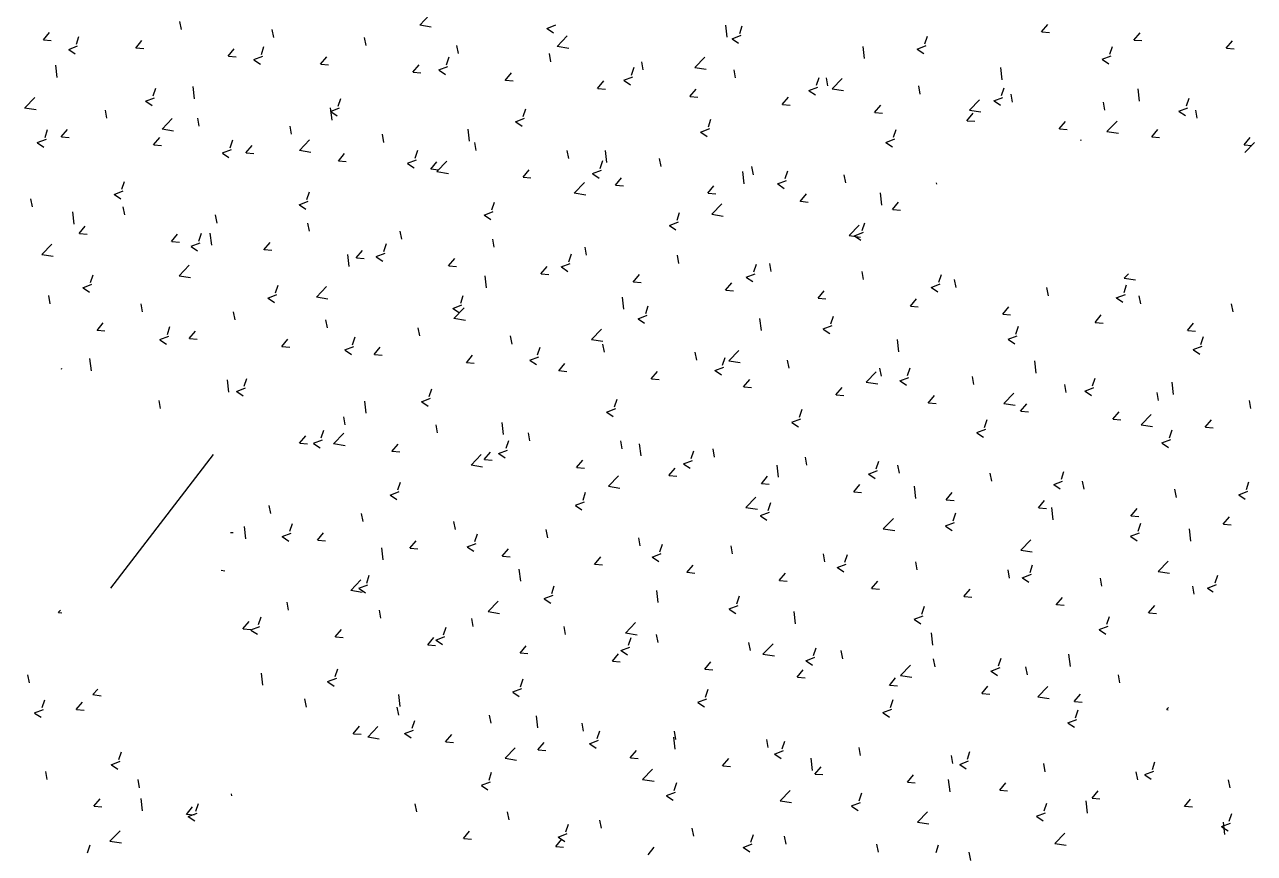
# Model space of a CAD drawing. Header units: millimetres. Extents: x 87938 to 265635, y 330093 to 434310.
# Drawn here: x 146415 to 148100, y 386511 to 387648 of the extents above; entities that cross this region are included whole.
import ezdxf

# ---------------------------------------------------------------- set-up
doc = ezdxf.new("R2010")
doc.units = ezdxf.units.MM

# ---------------------------------------------------------------- blocks, each defined once
blk = doc.blocks.new('A$C344D2886')
at = {"linetype": 'Continuous'}
for p, q in [((3929.7, 6123.5), (3943.4, 6137.8)), ((3602.9, 6117.5), (3600.9, 6128.5)), ((3729.5, 6106.4), (3727.4, 6117.5)), ((3929.6, 6123.6), (3945.3, 6121.2)), ((4103.8, 6118.9), (4116.2, 6123.6)), ((4104.1, 6118.7), (4112.9, 6112.7)), ((4350.8, 6106.8), (4348.9, 6123.5)), ((4367.9, 6111.9), (4371.5, 6122.6)), ((4781.4, 6114), (4789.9, 6124.1)), ((3413.8, 6103.1), (3422.3, 6113.2)), ((3414.2, 6103.1), (3424.7, 6102.2)), ((3459, 6097.4), (3462.6, 6108)), ((3540.4, 6092), (3548.9, 6102.1)), ((3856, 6095.3), (3854, 6106.4)), ((4118, 6094.3), (4131.7, 6108.6)), ((4357.4, 6104.8), (4369.7, 6109.5)), ((4357.6, 6104.5), (4366.4, 6098.6)), ((4621.4, 6097.8), (4625, 6108.4)), ((4781.7, 6114.1), (4792.3, 6113.1)), ((4907.9, 6102.9), (4916.4, 6113)), ((4908.3, 6103), (4918.8, 6102.1)), ((5034.5, 6091.8), (5043, 6102)), ((3448.5, 6090.2), (3460.8, 6095)), ((3448.7, 6090), (3457.5, 6084.1)), ((3540.7, 6092.1), (3551.3, 6091.2)), ((3666.9, 6080.9), (3675.4, 6091)), ((3712.5, 6083.2), (3716.1, 6093.9)), ((3982.6, 6084.3), (3980.5, 6095.3)), ((4109.1, 6073.2), (4107.1, 6084.3)), ((4117.9, 6094.4), (4133.6, 6092)), ((4539.1, 6077.6), (4537.2, 6094.3)), ((4610.9, 6090.6), (4623.3, 6095.4)), ((4611.2, 6090.4), (4620, 6084.5)), ((4875, 6083.6), (4878.6, 6094.3)), ((5034.8, 6091.9), (5045.3, 6091)), ((3432.8, 6051.7), (3430.8, 6068.5)), ((3667.3, 6081), (3677.8, 6080.1)), ((3702, 6076.1), (3714.4, 6080.9)), ((3702.3, 6075.9), (3711.1, 6070)), ((3793.5, 6069.8), (3802, 6080)), ((3793.8, 6069.9), (3804.4, 6069)), ((3920, 6058.8), (3928.5, 6068.9)), ((3955.6, 6062), (3967.9, 6066.7)), ((3966.1, 6069.1), (3969.7, 6079.8)), ((4235.7, 6062.1), (4233.6, 6073.2)), ((4306.2, 6065.1), (4320, 6079.4)), ((4864.5, 6076.5), (4876.8, 6081.2)), ((4864.8, 6076.3), (4873.5, 6070.4)), ((3920.4, 6058.9), (3930.9, 6057.9)), ((3955.9, 6061.8), (3964.6, 6055.8)), ((4046.6, 6047.7), (4055.1, 6057.8)), ((4209.1, 6047.9), (4221.5, 6052.6)), ((4219.7, 6055), (4223.2, 6065.6)), ((4306.2, 6065.2), (4321.9, 6062.8)), ((4362.2, 6051.1), (4360.2, 6062.1)), ((4473.2, 6040.9), (4476.8, 6051.5)), ((4488.7, 6040), (4486.7, 6051)), ((4494.5, 6035.9), (4508.3, 6050.2)), ((4727.4, 6048.4), (4725.5, 6065.1)), ((3564.3, 6026.3), (3567.9, 6037)), ((3621.1, 6022.5), (3619.1, 6039.3)), ((4046.9, 6047.8), (4057.5, 6046.9)), ((4173.1, 6036.6), (4181.6, 6046.8)), ((4173.5, 6036.7), (4184, 6035.8)), ((4209.4, 6047.6), (4218.2, 6041.7)), ((4299.7, 6025.6), (4308.2, 6035.7)), ((4462.7, 6033.7), (4475, 6038.5)), ((4463, 6033.5), (4471.7, 6027.6)), ((4494.5, 6036), (4510.2, 6033.6)), ((4615.3, 6028.9), (4613.3, 6040)), ((4726.8, 6026.7), (4730.3, 6037.4)), ((4915.7, 6019.2), (4913.8, 6035.9)), ((3388.2, 6010.1), (3401.9, 6024.4)), ((3553.8, 6019.2), (3566.1, 6023.9)), ((3554.1, 6019), (3562.8, 6013.1)), ((3817.9, 6012.2), (3821.4, 6022.9)), ((4300, 6025.6), (4310.5, 6024.7)), ((4426.2, 6014.5), (4434.7, 6024.6)), ((4682.8, 6006.7), (4696.6, 6021)), ((4716.2, 6019.6), (4728.6, 6024.3)), ((4716.5, 6019.4), (4725.3, 6013.5)), ((4741.8, 6017.8), (4739.8, 6028.9)), ((4868.4, 6006.8), (4866.3, 6017.8)), ((4980.3, 6012.6), (4983.9, 6023.3)), ((3388.1, 6010.2), (3403.8, 6007.7)), ((3500.9, 5995.8), (3498.8, 6006.9)), ((3807.3, 6005.1), (3819.7, 6009.8)), ((3809.4, 5993.3), (3807.4, 6010.1)), ((3807.6, 6004.9), (3816.4, 5998.9)), ((4071.4, 5998.1), (4075, 6008.7)), ((4426.5, 6014.6), (4437.1, 6013.7)), ((4552.8, 6003.4), (4561.3, 6013.5)), ((4553.1, 6003.5), (4563.6, 6002.6)), ((4679.3, 5992.3), (4687.8, 6002.5)), ((4682.8, 6006.8), (4698.5, 6004.4)), ((4969.8, 6005.5), (4982.1, 6010.2)), ((4970.1, 6005.2), (4978.8, 5999.3)), ((4994.9, 5995.7), (4992.9, 6006.8)), ((3576.5, 5980.9), (3590.2, 5995.2)), ((3627.4, 5984.8), (3625.4, 5995.8)), ((3753.9, 5973.7), (3751.9, 5984.8)), ((4060.9, 5990.9), (4073.2, 5995.7)), ((4061.2, 5990.7), (4069.9, 5984.8)), ((4325, 5984), (4328.5, 5994.6)), ((4679.6, 5992.4), (4690.2, 5991.5)), ((4805.8, 5981.3), (4814.4, 5991.4)), ((4871.1, 5977.5), (4884.9, 5991.8)), ((3405.5, 5962.3), (3417.9, 5967)), ((3416.1, 5969.4), (3419.6, 5980.1)), ((3438.3, 5970.3), (3446.8, 5980.5)), ((3438.7, 5970.4), (3449.2, 5969.5)), ((3564.9, 5959.3), (3573.4, 5969.4)), ((3576.4, 5981), (3592.1, 5978.5)), ((3669.6, 5955.3), (3673.2, 5966)), ((3764.8, 5951.7), (3778.5, 5966)), ((3880.5, 5962.6), (3878.5, 5973.7)), ((3997.7, 5964.1), (3995.7, 5980.9)), ((4314.4, 5976.8), (4326.8, 5981.6)), ((4314.7, 5976.6), (4323.5, 5970.7)), ((4568, 5962.7), (4580.3, 5967.4)), ((4578.5, 5969.8), (4582.1, 5980.5)), ((4806.2, 5981.4), (4816.7, 5980.4)), ((4835.2, 5965.1), (4835.6, 5966.4)), ((4871.1, 5977.6), (4886.8, 5975.2)), ((4932.4, 5970.2), (4940.9, 5980.3)), ((4932.7, 5970.3), (4943.3, 5969.4)), ((5058.9, 5959.1), (5067.4, 5969.3)), ((3405.8, 5962.1), (3414.6, 5956.2)), ((3565.2, 5959.4), (3575.7, 5958.4)), ((3659.1, 5948.2), (3671.4, 5952.9)), ((3691.4, 5948.2), (3699.9, 5958.3)), ((3691.7, 5948.3), (3702.3, 5947.4)), ((3764.7, 5951.8), (3780.4, 5949.3)), ((3923.2, 5941.2), (3926.7, 5951.8)), ((4007, 5951.6), (4005, 5962.6)), ((4133.6, 5940.5), (4131.5, 5951.5)), ((4185.9, 5934.9), (4184, 5951.7)), ((4568.3, 5962.5), (4577.1, 5956.5)), ((5059.3, 5959.2), (5069.8, 5958.3)), ((5059.8, 5948.7), (5073.2, 5962.6)), ((3659.4, 5948), (3668.1, 5942)), ((3818, 5937.1), (3826.5, 5947.3)), ((3818.3, 5937.2), (3828.8, 5936.3)), ((3912.6, 5934), (3925, 5938.8)), ((3912.9, 5933.8), (3921.7, 5927.9)), ((3944.5, 5926.1), (3953, 5936.2)), ((3953, 5922.5), (3966.8, 5936.8)), ((4176.7, 5927), (4180.3, 5937.7)), ((4260.1, 5929.4), (4258.1, 5940.5)), ((3944.8, 5926.2), (3955.4, 5925.2)), ((3953, 5922.6), (3968.7, 5920.1)), ((4071, 5915), (4079.6, 5925.1)), ((4071.4, 5915.1), (4081.9, 5914.2)), ((4166.2, 5919.9), (4178.5, 5924.7)), ((4166.5, 5919.7), (4175.3, 5913.8)), ((4374.2, 5905.7), (4372.3, 5922.5)), ((4386.7, 5918.3), (4384.6, 5929.4)), ((4430.3, 5912.9), (4433.9, 5923.6)), ((4513.2, 5907.3), (4511.2, 5918.3)), ((3521.4, 5898.4), (3525, 5909.1)), ((4141.3, 5893.2), (4155.1, 5907.6)), ((4197.6, 5903.9), (4206.1, 5914.1)), ((4197.9, 5904), (4208.5, 5903.1)), ((4324.1, 5892.8), (4332.6, 5903)), ((4419.7, 5905.8), (4432.1, 5910.5)), ((4420, 5905.6), (4428.8, 5899.6)), ((4638.1, 5905.5), (4637.7, 5907.3)), ((3398.8, 5874.2), (3396.7, 5885.3)), ((3510.8, 5891.3), (3523.2, 5896)), ((3511.1, 5891), (3519.9, 5885.1)), ((3764.4, 5877.1), (3776.7, 5881.9)), ((3774.9, 5884.3), (3778.5, 5894.9)), ((4028.5, 5870.1), (4032.1, 5880.8)), ((4141.3, 5893.4), (4157, 5890.9)), ((4324.5, 5892.9), (4335, 5892)), ((4450.7, 5881.8), (4459.2, 5891.9)), ((4451, 5881.9), (4461.6, 5880.9)), ((4562.5, 5876.5), (4560.6, 5893.3)), ((4577.2, 5870.7), (4585.7, 5880.8)), ((3456.2, 5850.7), (3454.2, 5867.4)), ((3525.3, 5863.1), (3523.3, 5874.2)), ((3764.7, 5876.9), (3773.5, 5871)), ((4017.9, 5863), (4030.3, 5867.7)), ((4282, 5856), (4285.6, 5866.7)), ((4329.6, 5864), (4343.4, 5878.4)), ((4329.6, 5864.2), (4345.3, 5861.7)), ((4577.6, 5870.8), (4588.1, 5869.9)), ((3462.8, 5837.6), (3471.3, 5847.8)), ((3651.9, 5852.1), (3649.8, 5863.1)), ((3778.4, 5841), (3776.4, 5852)), ((4018.2, 5862.8), (4027, 5856.9)), ((4271.5, 5848.9), (4283.9, 5853.6)), ((4271.8, 5848.7), (4280.6, 5842.7)), ((4517.9, 5834.8), (4531.7, 5849.2)), ((4535.6, 5841.9), (4539.2, 5852.5)), ((3463.1, 5837.7), (3473.7, 5836.8)), ((3589.3, 5826.6), (3597.8, 5836.7)), ((3626.7, 5827.4), (3630.3, 5838)), ((3644.5, 5821.5), (3642.5, 5838.2)), ((3905, 5829.9), (3902.9, 5841)), ((4517.9, 5835), (4533.6, 5832.5)), ((4525.1, 5834.7), (4537.4, 5839.5)), ((4525.3, 5834.5), (4534.1, 5828.6)), ((3411.6, 5809), (3425.3, 5823.3)), ((3589.7, 5826.7), (3600.2, 5825.7)), ((3616.1, 5820.2), (3628.5, 5825)), ((3616.4, 5820), (3625.2, 5814.1)), ((3715.9, 5815.5), (3724.4, 5825.6)), ((3716.2, 5815.6), (3726.8, 5814.7)), ((3842.4, 5804.4), (3850.9, 5814.6)), ((3880.2, 5813.2), (3883.8, 5823.9)), ((4031.5, 5818.8), (4029.5, 5829.9)), ((4158.1, 5807.8), (4156, 5818.8)), ((3411.5, 5809.1), (3427.2, 5806.7)), ((3832.7, 5792.3), (3830.8, 5809)), ((3842.8, 5804.5), (3853.3, 5803.6)), ((3869.7, 5806.1), (3882.1, 5810.8)), ((3870, 5805.9), (3878.8, 5800)), ((3969, 5793.3), (3977.5, 5803.5)), ((4123.3, 5792), (4135.6, 5796.7)), ((4133.8, 5799.1), (4137.4, 5809.8)), ((4284.6, 5796.7), (4282.6, 5807.8)), ((4411.2, 5785.6), (4409.1, 5796.7)), ((3478.4, 5770.5), (3482, 5781.1)), ((3599.8, 5779.9), (3615.5, 5777.5)), ((3599.9, 5779.8), (3613.6, 5794.1)), ((3969.3, 5793.4), (3979.9, 5792.5)), ((4021, 5763.1), (4019.1, 5779.8)), ((4095.5, 5782.3), (4104, 5792.4)), ((4095.9, 5782.4), (4106.4, 5781.4)), ((4123.6, 5791.8), (4132.3, 5785.8)), ((4222.1, 5771.2), (4230.6, 5781.3)), ((4376.8, 5777.8), (4389.2, 5782.6)), ((4387.3, 5785), (4390.9, 5795.6)), ((4537.7, 5774.6), (4535.7, 5785.6)), ((4640.9, 5770.8), (4644.5, 5781.5)), ((4894.5, 5776.4), (4900.4, 5782.5)), ((3467.9, 5763.3), (3480.3, 5768.1)), ((3468.2, 5763.1), (3477, 5757.2)), ((3732, 5756.3), (3735.6, 5767)), ((3788.1, 5750.6), (3801.9, 5764.9)), ((4222.4, 5771.3), (4233, 5770.4)), ((4348.6, 5760.1), (4357.1, 5770.3)), ((4377.1, 5777.6), (4385.9, 5771.7)), ((4630.4, 5763.7), (4642.7, 5768.5)), ((4630.7, 5763.5), (4639.4, 5757.6)), ((4664.3, 5763.5), (4662.2, 5774.5)), ((4790.8, 5752.4), (4788.8, 5763.5)), ((4894.5, 5776.5), (4910.2, 5774.1)), ((4894.5, 5756.7), (4898, 5767.4)), ((3423.3, 5741.5), (3421.2, 5752.6)), ((3721.5, 5749.2), (3733.8, 5753.9)), ((3721.8, 5749), (3730.5, 5743.1)), ((3788.1, 5750.7), (3803.8, 5748.3)), ((3985.6, 5742.2), (3989.1, 5752.9)), ((4209.3, 5733.9), (4207.4, 5750.6)), ((4349, 5760.2), (4359.5, 5759.3)), ((4475.2, 5749.1), (4483.7, 5759.2)), ((4475.5, 5749.2), (4486.1, 5748.2)), ((4601.7, 5738), (4610.2, 5748.1)), ((4883.9, 5749.6), (4896.3, 5754.3)), ((4884.2, 5749.4), (4893, 5743.4)), ((4917.3, 5741.3), (4915.3, 5752.4)), ((3549.8, 5730.4), (3547.8, 5741.5)), ((3676.4, 5719.4), (3674.3, 5730.4)), ((3975, 5735.1), (3987.4, 5739.8)), ((3975.3, 5734.9), (3984.1, 5728.9)), ((3976.4, 5721.4), (3990.2, 5735.7)), ((4239.1, 5728.1), (4242.7, 5738.7)), ((4602.1, 5738.1), (4612.6, 5737.2)), ((4728.3, 5726.9), (4736.8, 5737.1)), ((5043.9, 5730.3), (5041.9, 5741.3)), ((3487.3, 5704.9), (3495.8, 5715.1)), ((3802.9, 5708.3), (3800.9, 5719.3)), ((3976.4, 5721.5), (3992.1, 5719.1)), ((4228.6, 5720.9), (4240.9, 5725.7)), ((4228.9, 5720.7), (4237.6, 5714.8)), ((4397.6, 5704.7), (4395.7, 5721.4)), ((4492.7, 5713.9), (4496.2, 5724.6)), ((4728.6, 5727), (4739.1, 5726.1)), ((4854.8, 5715.8), (4863.3, 5726)), ((4855.1, 5715.9), (4865.7, 5715)), ((4981.4, 5704.8), (4989.9, 5714.9)), ((3487.6, 5705), (3498.2, 5704.1)), ((3573.2, 5692.3), (3585.6, 5697)), ((3583.8, 5699.4), (3587.3, 5710.1)), ((3613.8, 5693.9), (3622.3, 5704)), ((3837.3, 5685.3), (3840.9, 5696)), ((3929.5, 5697.2), (3927.4, 5708.3)), ((4056, 5686.1), (4054, 5697.2)), ((4164.7, 5692.2), (4178.5, 5706.5)), ((4482.1, 5706.8), (4494.5, 5711.6)), ((4482.4, 5706.6), (4491.2, 5700.7)), ((4735.7, 5692.7), (4748, 5697.4)), ((4746.2, 5699.8), (4749.8, 5710.5)), ((4981.7, 5704.9), (4992.2, 5703.9)), ((4999.8, 5685.7), (5003.3, 5696.3)), ((3573.5, 5692.1), (3582.3, 5686.2)), ((3614.2, 5693.9), (3624.7, 5693)), ((3740.4, 5682.8), (3748.9, 5692.9)), ((3740.7, 5682.9), (3751.3, 5682)), ((3826.8, 5678.2), (3839.1, 5682.9)), ((3866.9, 5671.7), (3875.4, 5681.8)), ((4090.9, 5671.2), (4094.4, 5681.8)), ((4164.7, 5692.3), (4180.4, 5689.9)), ((4182.5, 5675.1), (4180.5, 5686.1)), ((4585.9, 5675.5), (4584, 5692.2)), ((4736, 5692.5), (4744.7, 5686.5)), ((4989.2, 5678.5), (5001.6, 5683.3)), ((3479.6, 5649.6), (3477.6, 5666.4)), ((3827.1, 5677.9), (3835.8, 5672)), ((3867.3, 5671.8), (3877.8, 5670.9)), ((3993.5, 5660.6), (4002, 5670.8)), ((4080.3, 5664), (4092.7, 5668.8)), ((4080.6, 5663.8), (4089.4, 5657.9)), ((4309.1, 5664), (4307.1, 5675.1)), ((4344.4, 5657), (4348, 5667.7)), ((4353, 5663), (4366.8, 5677.3)), ((4353, 5663.1), (4368.7, 5660.7)), ((4435.6, 5652.9), (4433.6, 5664)), ((4774.2, 5646.3), (4772.3, 5663)), ((4989.5, 5678.3), (4998.3, 5672.4)), ((3438.6, 5651.8), (3439.1, 5653.2)), ((3993.8, 5660.7), (4004.3, 5659.8)), ((4120, 5649.6), (4128.5, 5659.7)), ((4120.3, 5649.7), (4130.9, 5648.7)), ((4246.6, 5638.5), (4255.1, 5648.6)), ((4333.9, 5649.9), (4346.2, 5654.6)), ((4334.2, 5649.7), (4343, 5643.8)), ((4541.3, 5633.8), (4555.1, 5648.1)), ((4562.2, 5641.9), (4560.1, 5652.9)), ((4598, 5642.9), (4601.6, 5653.6)), ((3667.8, 5620.4), (3665.9, 5637.2)), ((3689.1, 5628.4), (3692.6, 5639.1)), ((4246.9, 5638.6), (4257.4, 5637.7)), ((4373.1, 5627.4), (4381.6, 5637.6)), ((4541.3, 5633.9), (4557, 5631.5)), ((4587.4, 5635.8), (4599.8, 5640.5)), ((4587.7, 5635.6), (4596.5, 5629.6)), ((4688.7, 5630.8), (4686.7, 5641.8)), ((4815.3, 5619.7), (4813.2, 5630.8)), ((4851.5, 5628.8), (4855.1, 5639.4)), ((4962.5, 5617.1), (4960.6, 5633.8)), ((3678.5, 5621.3), (3690.9, 5626)), ((3678.8, 5621), (3687.6, 5615.1)), ((3932.1, 5607.1), (3944.4, 5611.9)), ((3942.6, 5614.3), (3946.2, 5624.9)), ((4373.4, 5627.5), (4384, 5626.6)), ((4499.6, 5616.4), (4508.2, 5626.5)), ((4500, 5616.4), (4510.5, 5615.5)), ((4626.2, 5605.3), (4634.7, 5615.4)), ((4729.6, 5604.6), (4743.4, 5618.9)), ((4841, 5621.6), (4853.3, 5626.4)), ((4841.3, 5621.4), (4850.1, 5615.5)), ((4941.8, 5608.6), (4939.8, 5619.7)), ((3574.3, 5597.7), (3572.3, 5608.8)), ((3856.1, 5591.2), (3854.2, 5608)), ((3932.4, 5606.9), (3941.2, 5601)), ((4185.6, 5593), (4198, 5597.7)), ((4196.2, 5600.1), (4199.8, 5610.8)), ((4449.7, 5586), (4453.3, 5596.7)), ((4626.5, 5605.4), (4637.1, 5604.5)), ((4729.6, 5604.7), (4745.3, 5602.3)), ((4752.7, 5594.2), (4761.2, 5604.3)), ((5068.4, 5597.6), (5066.3, 5608.6)), ((3827.4, 5575.6), (3825.3, 5586.6)), ((4044.4, 5562), (4042.5, 5578.8)), ((4185.9, 5592.8), (4194.7, 5586.9)), ((4439.2, 5578.9), (4451.5, 5583.6)), ((4439.5, 5578.7), (4448.3, 5572.7)), ((4703.3, 5571.9), (4706.9, 5582.5)), ((4753.1, 5594.3), (4763.6, 5593.4)), ((4879.3, 5583.1), (4887.8, 5593.3)), ((4879.6, 5583.2), (4890.2, 5582.3)), ((4917.9, 5575.4), (4931.7, 5589.7)), ((5005.8, 5572.1), (5014.3, 5582.2)), ((3794.4, 5557.4), (3798, 5568)), ((3811.5, 5549.5), (3825.3, 5563.8)), ((3953.9, 5564.5), (3951.9, 5575.6)), ((4080.5, 5553.4), (4078.4, 5564.5)), ((4692.7, 5564.7), (4705.1, 5569.5)), ((4693, 5564.5), (4701.8, 5558.6)), ((4917.9, 5575.5), (4933.6, 5573)), ((4956.8, 5557.7), (4960.4, 5568.4)), ((5006.2, 5572.2), (5016.7, 5571.2)), ((3764.8, 5550.1), (3773.4, 5560.2)), ((3765.2, 5550.2), (3775.7, 5549.2)), ((3783.8, 5550.2), (3796.2, 5555)), ((3784.1, 5550), (3792.9, 5544.1)), ((3811.5, 5549.6), (3827.2, 5547.2)), ((3891.4, 5539), (3899.9, 5549.1)), ((4047.9, 5543.2), (4051.5, 5553.9)), ((4207, 5542.4), (4205, 5553.4)), ((4232.7, 5532.8), (4230.8, 5549.5)), ((4946.3, 5550.6), (4958.7, 5555.4)), ((4946.6, 5550.4), (4955.4, 5544.5)), ((3891.7, 5539.1), (3902.3, 5538.2)), ((3999.8, 5520.3), (4013.6, 5534.6)), ((4017.9, 5527.9), (4026.4, 5538.1)), ((4018.3, 5528), (4028.8, 5527.1)), ((4037.4, 5536.1), (4049.8, 5540.8)), ((4037.7, 5535.9), (4046.5, 5530)), ((4144.5, 5516.9), (4153, 5527)), ((4301.5, 5529.1), (4305.1, 5539.8)), ((4333.6, 5531.3), (4331.5, 5542.3)), ((4460.1, 5520.2), (4458.1, 5531.3)), ((3999.8, 5520.4), (4015.5, 5518)), ((4144.8, 5516.9), (4155.4, 5516)), ((4271, 5505.8), (4279.5, 5515.9)), ((4291, 5522), (4303.3, 5526.7)), ((4291.2, 5521.7), (4300, 5515.8)), ((4421, 5503.6), (4419.1, 5520.3)), ((4544.5, 5507.8), (4556.9, 5512.6)), ((4555, 5515), (4558.6, 5525.6)), ((4586.7, 5509.1), (4584.6, 5520.2)), ((4808.6, 5500.8), (4812.2, 5511.5)), ((3899.7, 5486.3), (3903.3, 5497)), ((4188.1, 5491.1), (4201.9, 5505.4)), ((4271.4, 5505.9), (4281.9, 5505)), ((4397.6, 5494.7), (4406.1, 5504.9)), ((4397.9, 5494.8), (4408.5, 5493.9)), ((4524.1, 5483.6), (4532.6, 5493.8)), ((4544.8, 5507.6), (4553.6, 5501.7)), ((4713.2, 5498.1), (4711.2, 5509.1)), ((4798.1, 5493.7), (4810.4, 5498.4)), ((4798.4, 5493.5), (4807.1, 5487.6)), ((4839.8, 5487), (4837.7, 5498.1)), ((5062.2, 5486.7), (5065.7, 5497.4)), ((3889.2, 5479.2), (3901.5, 5483.9)), ((3889.5, 5479), (3898.2, 5473.1)), ((4153.3, 5472.2), (4156.8, 5482.9)), ((4188.1, 5491.2), (4203.8, 5488.8)), ((4524.5, 5483.7), (4535, 5482.8)), ((4609.3, 5474.4), (4607.4, 5491.1)), ((4650.7, 5472.6), (4659.2, 5482.7)), ((4966.3, 5475.9), (4964.3, 5487)), ((5051.6, 5479.6), (5064, 5484.3)), ((5051.9, 5479.4), (5060.7, 5473.4)), ((3725.3, 5453.9), (3723.3, 5465)), ((4142.7, 5465.1), (4155.1, 5469.8)), ((4143, 5464.8), (4151.8, 5458.9)), ((4376.4, 5461.9), (4390.2, 5476.2)), ((4376.4, 5462), (4392.1, 5459.6)), ((4406.8, 5458.1), (4410.4, 5468.7)), ((4651, 5472.7), (4661.6, 5471.7)), ((4777.2, 5461.5), (4785.7, 5471.6)), ((4777.6, 5461.6), (4788.1, 5460.7)), ((4797.6, 5445.2), (4795.7, 5461.9)), ((4903.8, 5450.4), (4912.3, 5460.6)), ((3851.9, 5442.9), (3849.8, 5453.9)), ((3978.4, 5431.8), (3976.4, 5442.8)), ((4396.3, 5450.9), (4408.6, 5455.7)), ((4396.6, 5450.7), (4405.3, 5444.8)), ((4564.7, 5432.7), (4578.5, 5447)), ((4660.4, 5443.9), (4663.9, 5454.6)), ((4904.1, 5450.5), (4914.7, 5449.6)), ((5030.3, 5439.4), (5038.8, 5449.5)), ((3670.4, 5427.9), (3673.7, 5427.6)), ((3691.2, 5419.3), (3689.3, 5436.1)), ((3740.9, 5422.3), (3753.3, 5427)), ((3751.5, 5429.4), (3755, 5440.1)), ((3789.3, 5417.4), (3797.8, 5427.5)), ((4005, 5415.3), (4008.6, 5426)), ((4105, 5420.7), (4102.9, 5431.8)), ((4564.7, 5432.8), (4580.4, 5430.4)), ((4649.8, 5436.8), (4662.2, 5441.5)), ((4650.1, 5436.6), (4658.9, 5430.7)), ((4903.4, 5422.7), (4915.7, 5427.4)), ((4913.9, 5429.8), (4917.5, 5440.5)), ((4985.9, 5416), (4984, 5432.7)), ((5030.7, 5439.4), (5041.2, 5438.5)), ((3741.2, 5422.1), (3750, 5416.1)), ((3789.7, 5417.5), (3800.2, 5416.5)), ((3915.9, 5406.3), (3924.4, 5416.4)), ((3994.5, 5408.2), (4006.8, 5412.9)), ((4231.5, 5409.6), (4229.5, 5420.7)), ((4258.6, 5401.2), (4262.1, 5411.8)), ((4358.1, 5398.6), (4356, 5409.6)), ((4753, 5403.5), (4766.7, 5417.8)), ((4903.7, 5422.5), (4912.4, 5416.5)), ((3879.5, 5390.1), (3877.6, 5406.9)), ((3916.2, 5406.4), (3926.8, 5405.5)), ((3994.8, 5407.9), (4003.5, 5402)), ((4042.4, 5395.2), (4050.9, 5405.4)), ((4042.8, 5395.3), (4053.3, 5394.4)), ((4169, 5384.1), (4177.5, 5394.3)), ((4248, 5394), (4260.4, 5398.8)), ((4248.3, 5393.8), (4257.1, 5387.9)), ((4484.6, 5387.5), (4482.6, 5398.6)), ((4512.1, 5387), (4515.7, 5397.7)), ((4753, 5403.6), (4768.7, 5401.2)), ((3657.5, 5376.1), (3662.3, 5375.3)), ((4067.8, 5360.9), (4065.9, 5377.7)), ((4169.3, 5384.2), (4179.9, 5383.3)), ((4295.5, 5373.1), (4304, 5383.2)), ((4501.6, 5379.9), (4513.9, 5384.6)), ((4501.9, 5379.7), (4510.7, 5373.8)), ((4611.1, 5376.4), (4609.1, 5387.5)), ((4737.7, 5365.4), (4735.6, 5376.4)), ((4765.7, 5372.9), (4769.2, 5383.6)), ((4941.3, 5374.3), (4955, 5388.6)), ((3834.9, 5348.5), (3848.7, 5362.8)), ((3856.8, 5358.4), (3860.3, 5369.1)), ((4295.9, 5373.2), (4306.4, 5372.2)), ((4422.1, 5362), (4430.6, 5372.1)), ((4422.4, 5362.1), (4432.9, 5361.2)), ((4548.6, 5350.9), (4557.1, 5361.1)), ((4755.1, 5365.8), (4767.5, 5370.5)), ((4755.4, 5365.5), (4764.2, 5359.6)), ((4864.2, 5354.3), (4862.2, 5365.3)), ((4941.3, 5374.4), (4956.9, 5372)), ((5019.2, 5358.8), (5022.8, 5369.4)), ((3834.9, 5348.6), (3850.6, 5346.1)), ((3846.2, 5351.3), (3858.6, 5356)), ((3846.5, 5351), (3855.3, 5345.1)), ((4099.8, 5337.1), (4112.1, 5341.9)), ((4110.3, 5344.3), (4113.9, 5354.9)), ((4256.1, 5331.7), (4254.2, 5348.5)), ((4548.9, 5351), (4559.5, 5350.1)), ((4675.2, 5339.9), (4683.7, 5350)), ((4990.8, 5343.2), (4988.7, 5354.3)), ((5008.7, 5351.6), (5021, 5356.4)), ((5009, 5351.4), (5016.5, 5346.3)), ((3749.8, 5321.2), (3747.8, 5332.3)), ((4023.2, 5319.3), (4037, 5333.6)), ((4100.1, 5336.9), (4108.9, 5331)), ((4353.3, 5323), (4365.7, 5327.7)), ((4363.9, 5330.1), (4367.5, 5340.8)), ((4617.4, 5316), (4621, 5326.7)), ((4675.5, 5340), (4686, 5339)), ((4801.7, 5328.8), (4810.2, 5338.9)), ((4802, 5328.9), (4812.6, 5328)), ((4928.2, 5317.7), (4936.8, 5327.9)), ((3434.2, 5317.9), (3437.1, 5321.4)), ((3434.5, 5318), (3439, 5317.6)), ((3708.5, 5301.5), (3712.1, 5312.1)), ((3876.3, 5310.2), (3874.3, 5321.2)), ((4002.9, 5299.1), (4000.9, 5310.1)), ((4023.2, 5319.4), (4038.9, 5316.9)), ((4353.6, 5322.8), (4362.4, 5316.9)), ((4444.4, 5302.5), (4442.5, 5319.3)), ((4606.9, 5308.9), (4619.2, 5313.6)), ((4607.2, 5308.6), (4616, 5302.7)), ((4871, 5301.9), (4874.6, 5312.5)), ((4928.6, 5317.8), (4939.1, 5316.9)), ((3687.3, 5295.7), (3695.8, 5305.9)), ((3687.6, 5295.8), (3698.1, 5294.9)), ((3698, 5294.3), (3710.3, 5299.1)), ((3698.3, 5294.1), (3707.1, 5288.2)), ((3813.8, 5284.7), (3822.3, 5294.8)), ((3962.1, 5287.4), (3965.7, 5298)), ((4129.4, 5288), (4127.4, 5299.1)), ((4211.5, 5290), (4225.3, 5304.4)), ((4860.4, 5294.7), (4872.8, 5299.5)), ((4860.7, 5294.5), (4869.5, 5288.6)), ((3814.1, 5284.7), (3824.7, 5283.8)), ((3940.4, 5273.6), (3948.9, 5283.7)), ((3951.5, 5280.2), (3963.9, 5285)), ((3951.8, 5280), (3960.6, 5274.1)), ((4211.5, 5290.2), (4227.2, 5287.7)), ((4215.6, 5273.2), (4219.2, 5283.9)), ((4256, 5276.9), (4253.9, 5288)), ((4382.5, 5265.9), (4380.5, 5276.9)), ((4399.8, 5260.8), (4413.6, 5275.2)), ((4632.7, 5273.3), (4630.8, 5290.1)), ((3940.7, 5273.7), (3951.2, 5272.8)), ((4066.9, 5262.5), (4075.4, 5272.6)), ((4067.2, 5262.6), (4077.8, 5261.7)), ((4193.4, 5251.4), (4202, 5261.6)), ((4205.1, 5266.1), (4217.5, 5270.8)), ((4205.4, 5265.9), (4214.2, 5260)), ((4399.8, 5261), (4415.5, 5258.5)), ((4469.2, 5259.1), (4472.8, 5269.8)), ((4509.1, 5254.8), (4507, 5265.9)), ((4821, 5244.1), (4819, 5260.9)), ((3813.8, 5230.5), (3817.4, 5241.1)), ((4193.8, 5251.5), (4204.3, 5250.6)), ((4320, 5240.4), (4328.5, 5250.5)), ((4458.7, 5252), (4471, 5256.7)), ((4458.9, 5251.7), (4467.7, 5245.8)), ((4588.1, 5231.6), (4601.8, 5246)), ((4635.6, 5243.7), (4633.6, 5254.8)), ((4712.2, 5237.8), (4724.6, 5242.6)), ((4722.7, 5245), (4726.3, 5255.6)), ((4762.2, 5232.7), (4760.1, 5243.7)), ((3394.6, 5221.7), (3392.6, 5232.8)), ((3714.6, 5218.3), (3712.7, 5235)), ((3803.3, 5223.3), (3815.7, 5228.1)), ((4067.4, 5216.3), (4071, 5227)), ((4320.3, 5240.5), (4330.9, 5239.5)), ((4446.5, 5229.3), (4455, 5239.4)), ((4446.9, 5229.4), (4457.4, 5228.5)), ((4573.1, 5218.2), (4581.6, 5228.4)), ((4588.1, 5231.8), (4603.8, 5229.3)), ((4712.5, 5237.6), (4721.3, 5231.7)), ((4888.7, 5221.6), (4886.7, 5232.6)), ((3481.7, 5205.8), (3488.6, 5212.9)), ((3803.6, 5223.1), (3812.4, 5217.2)), ((4056.9, 5209.2), (4069.2, 5213.9)), ((4057.2, 5209), (4065.9, 5203)), ((4320.9, 5202.2), (4324.5, 5212.9)), ((4573.4, 5218.3), (4584, 5217.4)), ((4699.6, 5207.2), (4708.1, 5217.3)), ((4700, 5207.2), (4710.5, 5206.3)), ((4776.4, 5202.4), (4790.1, 5216.8)), ((3412, 5187.7), (3415.6, 5198.3)), ((3458.6, 5185.2), (3467.2, 5195.3)), ((3481.7, 5205.9), (3493.2, 5204.1)), ((3774.3, 5188.5), (3772.2, 5199.6)), ((3902.9, 5189.1), (3901, 5205.8)), ((4310.4, 5195.1), (4322.8, 5199.8)), ((4310.7, 5194.8), (4319.5, 5188.9)), ((4574.5, 5188.1), (4578.1, 5198.7)), ((4776.4, 5202.6), (4792, 5200.1)), ((4826.2, 5196.1), (4834.7, 5206.2)), ((4826.5, 5196.2), (4837.1, 5195.3)), ((3401.5, 5180.5), (3413.9, 5185.3)), ((3401.8, 5180.3), (3410.6, 5174.4)), ((3459, 5185.2), (3469.5, 5184.3)), ((3900.8, 5177.4), (3898.8, 5188.5)), ((4027.4, 5166.4), (4025.3, 5177.4)), ((4091.2, 5159.9), (4089.3, 5176.6)), ((4564, 5180.9), (4576.3, 5185.7)), ((4564.3, 5180.7), (4573, 5174.8)), ((4828.1, 5173.9), (4831.6, 5184.6)), ((4952.7, 5185), (4955.3, 5188.1)), ((4953.1, 5185.1), (4954.8, 5184.9)), ((3838.3, 5151.9), (3846.8, 5162.1)), ((3858.3, 5147.4), (3872.1, 5161.7)), ((3908.6, 5152.3), (3921, 5157)), ((3919.2, 5159.4), (3922.7, 5170.1)), ((4153.9, 5155.3), (4151.9, 5166.4)), ((4817.5, 5166.8), (4829.9, 5171.5)), ((4817.8, 5166.6), (4826.6, 5160.7)), ((3838.6, 5152), (3849.2, 5151.1)), ((3858.3, 5147.5), (3874, 5145.1)), ((3908.9, 5152.1), (3917.7, 5146.1)), ((3964.8, 5140.9), (3973.3, 5151)), ((3965.2, 5141), (3975.7, 5140)), ((4091.4, 5129.8), (4099.9, 5139.9)), ((4162.2, 5138.2), (4174.5, 5142.9)), ((4172.7, 5145.3), (4176.3, 5155.9)), ((4279.5, 5130.7), (4277.6, 5147.4)), ((4280.5, 5144.2), (4278.4, 5155.3)), ((4407, 5133.2), (4405, 5144.2)), ((4426.3, 5131.2), (4429.8, 5141.8)), ((3517.4, 5116.6), (3520.9, 5127.3)), ((4046.6, 5118.2), (4060.4, 5132.5)), ((4091.7, 5129.9), (4102.3, 5129)), ((4162.5, 5137.9), (4171.2, 5132)), ((4217.9, 5118.7), (4226.4, 5128.9)), ((4415.7, 5124), (4428.1, 5128.8)), ((4416, 5123.8), (4424.8, 5117.9)), ((4533.6, 5122.1), (4531.5, 5133.1)), ((4679.8, 5117), (4683.4, 5127.7)), ((3506.8, 5109.5), (3519.2, 5114.2)), ((3507.1, 5109.3), (3515.9, 5103.4)), ((4046.6, 5118.3), (4062.3, 5115.9)), ((4218.3, 5118.8), (4228.8, 5117.9)), ((4344.5, 5107.7), (4353, 5117.8)), ((4344.8, 5107.7), (4355.4, 5106.8)), ((4467.8, 5101.5), (4465.9, 5118.2)), ((4471, 5096.6), (4479.5, 5106.7)), ((4660.1, 5111), (4658.1, 5122.1)), ((4669.3, 5109.9), (4681.6, 5114.6)), ((4669.6, 5109.7), (4678.3, 5103.8)), ((4786.6, 5099.9), (4784.6, 5111)), ((4933.4, 5102.9), (4936.9, 5113.6)), ((3419.1, 5089), (3417.1, 5100.1)), ((3545.7, 5077.9), (3543.6, 5089)), ((4024.5, 5088.4), (4028, 5099)), ((4234.9, 5089), (4248.6, 5103.3)), ((4234.9, 5089.1), (4250.6, 5086.7)), ((4471.4, 5096.7), (4481.9, 5095.8)), ((4597.6, 5085.5), (4606.1, 5095.7)), ((4656.1, 5072.3), (4654.1, 5089)), ((4913.2, 5088.9), (4911.2, 5099.9)), ((4922.8, 5095.8), (4935.2, 5100.5)), ((4923.1, 5095.5), (4931.9, 5089.6)), ((5039.7, 5077.8), (5037.7, 5088.9)), ((4013.9, 5081.2), (4026.3, 5086)), ((4014.2, 5081), (4023, 5075.1)), ((4278, 5074.3), (4281.6, 5084.9)), ((4423.2, 5059.8), (4436.9, 5074.1)), ((4597.9, 5085.6), (4608.5, 5084.7)), ((4724.1, 5074.4), (4732.6, 5084.6)), ((4724.5, 5074.5), (4735, 5073.6)), ((4850.7, 5063.4), (4859.2, 5073.5)), ((3483.1, 5052.4), (3491.6, 5062.6)), ((3549.7, 5046.4), (3547.8, 5063.2)), ((3622.7, 5045.6), (3626.2, 5056.3)), ((3672.2, 5066.9), (3671.7, 5069.4)), ((3925.3, 5044.7), (3923.3, 5055.8)), ((4267.5, 5067.1), (4279.8, 5071.9)), ((4267.8, 5066.9), (4276.6, 5061)), ((4423.2, 5059.9), (4438.8, 5057.5)), ((4521, 5053), (4533.4, 5057.7)), ((4531.6, 5060.1), (4535.1, 5070.8)), ((4785.1, 5046), (4788.7, 5056.7)), ((4844.4, 5043.1), (4842.4, 5059.8)), ((4851, 5063.5), (4861.5, 5062.5)), ((4977.2, 5052.3), (4985.7, 5062.4)), ((3483.5, 5052.5), (3494, 5051.6)), ((3609.7, 5041.4), (3618.2, 5051.5)), ((3610, 5041.5), (3620.6, 5040.5)), ((3612.1, 5038.5), (3624.5, 5043.2)), ((4051.9, 5033.7), (4049.8, 5044.7)), ((4521.3, 5052.8), (4530.1, 5046.8)), ((4611.5, 5030.6), (4625.2, 5044.9)), ((4774.6, 5038.9), (4786.9, 5043.6)), ((4774.9, 5038.6), (4783.7, 5032.7)), ((4977.5, 5052.4), (4988.1, 5051.5)), ((5038.7, 5031.9), (5042.3, 5042.5)), ((3612.4, 5038.3), (3621.2, 5032.3)), ((4129.8, 5017.3), (4133.4, 5028)), ((4178.4, 5022.6), (4176.4, 5033.6)), ((4304.9, 5011.5), (4302.9, 5022.6)), ((4611.5, 5030.7), (4627.1, 5028.3)), ((5028.1, 5024.7), (5040.5, 5029.5)), ((5028.4, 5024.5), (5037.2, 5018.6)), ((5032.7, 5013.8), (5030.7, 5030.6)), ((3505.1, 5004.7), (3518.9, 5019)), ((3505.1, 5004.8), (3520.8, 5002.4)), ((3989.3, 5008.2), (3997.8, 5018.3)), ((3989.7, 5008.3), (4000.2, 5007.3)), ((4115.9, 4997.1), (4124.4, 5007.2)), ((4119.2, 5010.2), (4131.6, 5015)), ((4119.5, 5010), (4128.3, 5004.1)), ((4383.3, 5003.2), (4386.9, 5013.9)), ((4431.5, 5000.4), (4429.4, 5011.5)), ((4799.8, 5001.4), (4813.5, 5015.7)), ((3474.4, 4988.7), (3478, 4999.4)), ((4116.2, 4997.2), (4126.7, 4996.3)), ((4242.4, 4986), (4250.9, 4996.2)), ((4372.8, 4996.1), (4385.1, 5000.8)), ((4373.1, 4995.9), (4381.9, 4989.9)), ((4558, 4989.4), (4556, 5000.4)), ((4636.9, 4989.1), (4640.5, 4999.7)), ((4684.6, 4978.3), (4682.5, 4989.4)), ((4799.7, 5001.5), (4815.4, 4999.1))]:
    blk.add_line(p, q, dxfattribs=at)
blk.add_line((3506.1, 5351.7), (3646.8, 5534.8))

msp = doc.modelspace()

# ---------------------------------------------------------------- block references
msp.add_blockref('A$C344D2886', (143027.3, 381523.4))

doc.saveas('drawing.dxf')
